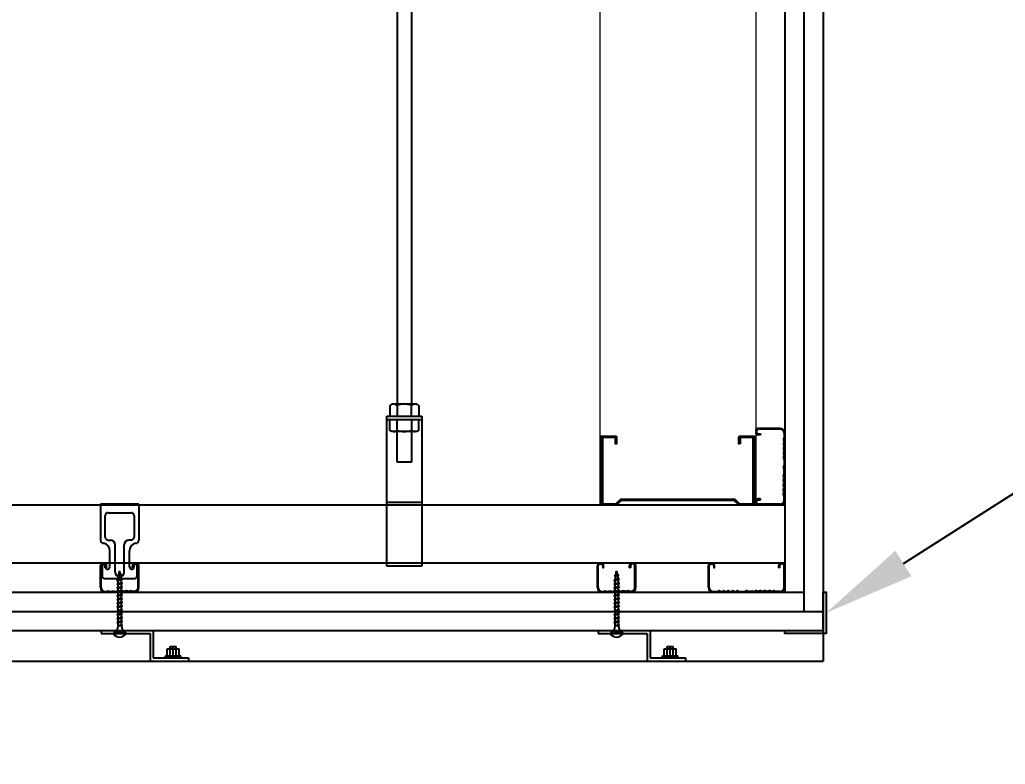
# Model space of a CAD drawing. Header units: millimetres. Extents: x -67913 to 128525, y -54442 to 63422.
# Drawn here: x -38215 to -37571, y -45578 to -45091 of the extents above; entities that cross this region are included whole.
import ezdxf
from ezdxf import colors
from ezdxf.entities.mleader import LeaderData, LeaderLine
from ezdxf.math import Vec2, Vec3

# ---------------------------------------------------------------- set-up
doc = ezdxf.new("R2010")
doc.units = ezdxf.units.MM
doc.header["$LTSCALE"] = 500
for name, color, linetype in [('190Moji5', 8, 'Continuous'), ('220Kabe9', 7, 'Continuous'), ('350Kigu', 4, 'Continuous'), ('寸法', 4, 'Continuous'), ('詳細5', 6, 'Continuous')]:
    doc.layers.add(name, color=color, linetype=linetype)
doc.styles.add('Annotative', font='simplex.shx', dxfattribs={"width": 0.7, "bigfont": 'extfont2.shx'})

msp = doc.modelspace()

# ---------------------------------------------------------------- linework, layer by layer
at = {"layer": '220Kabe9', "color": 6}
for p, q in [((-37714.9714, -43615.1659), (-37714.9714, -45465.1659)), ((-37702.4714, -43615.1659), (-37702.4714, -45477.6659)), ((-40464.9714, -45465.1659), (-37702.4714, -45465.1659)), ((-40464.9714, -45477.6659), (-37689.9714, -45477.6659))]:
    msp.add_line(p, q, dxfattribs=at)
at = {"layer": '220Kabe9'}
for p in [(-37689.9714, -43615.1659), (-40464.9714, -45490.1659)]:
    msp.add_line(p, (-37689.9714, -45490.1659), dxfattribs=at)
at = {"layer": '350Kigu'}
for p in [(-37689.9714, -43625.1659), (-40444.9714, -45510.1659)]:
    msp.add_line(p, (-37689.9714, -45510.1659), dxfattribs=at)
msp.add_lwpolyline([(-37714.9714, -45490.1659), (-37689.9714, -45490.1659), (-37689.9714, -45465.1659), (-37687.9714, -45465.1659), (-37687.9714, -45492.1659), (-37714.9714, -45492.1659)], close=True, dxfattribs=at)
at = {"layer": '寸法'}
for p, q in [((-38161.9608, -45490.1658), (-38127.9608, -45490.1658)), ((-38161.9608, -45490.1658), (-38161.9608, -45492.1658)), ((-38161.9608, -45490.1658), (-38161.9608, -45492.1658)), ((-38127.9608, -45490.1658), (-38127.9608, -45508.1658)), ((-37836.9717, -45490.1659), (-37802.9717, -45490.1659)), ((-37836.9717, -45490.1659), (-37836.9717, -45492.1659)), ((-37836.9717, -45490.1659), (-37836.9717, -45492.1659)), ((-37802.9717, -45490.1659), (-37802.9717, -45508.1659)), ((-38161.9608, -45492.1658), (-38129.9608, -45492.1658)), ((-38129.9608, -45492.1658), (-38129.9608, -45510.1658)), ((-37836.9717, -45492.1659), (-37804.9717, -45492.1659)), ((-37804.9717, -45492.1659), (-37804.9717, -45510.1659)), ((-38118.9608, -45502.1658), (-38110.9608, -45502.1658)), ((-38118.9608, -45506.6658), (-38118.9608, -45502.1658)), ((-38116.9608, -45508.1658), (-38116.9608, -45500.6016)), ((-38116.9608, -45500.6016), (-38112.9608, -45500.6016)), ((-38114.9608, -45508.1658), (-38114.9608, -45500.6016)), ((-38112.9608, -45508.1658), (-38112.9608, -45500.6016)), ((-38110.9608, -45506.6658), (-38110.9608, -45502.1658)), ((-37793.9717, -45502.1659), (-37785.9717, -45502.1659)), ((-37793.9717, -45506.6659), (-37793.9717, -45502.1659)), ((-37791.9717, -45508.1659), (-37791.9717, -45500.6017)), ((-37791.9717, -45500.6017), (-37787.9717, -45500.6017)), ((-37789.9717, -45508.1659), (-37789.9717, -45500.6017)), ((-37787.9717, -45508.1659), (-37787.9717, -45500.6017)), ((-37785.9717, -45506.6659), (-37785.9717, -45502.1659)), ((-38127.9608, -45508.1658), (-38104.9608, -45508.1658)), ((-38119.9608, -45506.6658), (-38109.9608, -45506.6658)), ((-38119.9608, -45508.1658), (-38119.9608, -45506.6658)), ((-38109.9608, -45508.1658), (-38109.9608, -45506.6658)), ((-38104.9608, -45508.1658), (-38104.9608, -45510.1658)), ((-37802.9717, -45508.1659), (-37779.9717, -45508.1659)), ((-37794.9717, -45506.6659), (-37784.9717, -45506.6659)), ((-37794.9717, -45508.1659), (-37794.9717, -45506.6659)), ((-37784.9717, -45508.1659), (-37784.9717, -45506.6659)), ((-37779.9717, -45508.1659), (-37779.9717, -45510.1659)), ((-38129.9608, -45510.1658), (-38104.9608, -45510.1658)), ((-37804.9717, -45510.1659), (-37779.9717, -45510.1659))]:
    msp.add_line(p, q, dxfattribs=at)
at = {"layer": '詳細5', "linetype": 'Continuous'}
for p, q in [((-37968.5696, -44300.1659), (-37968.5696, -45342.1659)), ((-37959.0696, -44300.1659), (-37959.0696, -45342.1659)), ((-37971.8863, -45342.1659), (-37973.2979, -45342.9809)), ((-37973.2979, -45342.9809), (-37973.2979, -45350.1659)), ((-37955.7095, -45342.1659), (-37971.8863, -45342.1659)), ((-37968.5479, -45342.9809), (-37968.5479, -45350.1659)), ((-37959.0479, -45350.1659), (-37959.0479, -45342.9809)), ((-37954.2979, -45342.9809), (-37955.7095, -45342.1659)), ((-37954.2979, -45342.9809), (-37954.2979, -45350.1659)), ((-37975.2979, -45448.1659), (-37975.2979, -45350.1659)), ((-37975.2979, -45350.1659), (-37952.2979, -45350.1659)), ((-37975.2979, -45352.1659), (-37952.2979, -45352.1659)), ((-37973.2979, -45359.3509), (-37973.2979, -45352.1659)), ((-37968.5479, -45359.3509), (-37968.5479, -45352.1659)), ((-37959.0479, -45352.1659), (-37959.0479, -45359.3509)), ((-37954.2979, -45359.3509), (-37954.2979, -45352.1659)), ((-37952.2979, -45350.1659), (-37952.2979, -45448.1659)), ((-37971.8863, -45360.1659), (-37973.2979, -45359.3509)), ((-37955.7095, -45360.1659), (-37971.8863, -45360.1659)), ((-37968.5479, -45380.1659), (-37968.5479, -45360.1659)), ((-37959.0479, -45360.1659), (-37959.0479, -45380.1659)), ((-37954.2979, -45359.3509), (-37955.7095, -45360.1659)), ((-37733.4712, -45359.6659), (-37733.4712, -45360.6659)), ((-37717.9712, -45358.1659), (-37732.4712, -45358.1659)), ((-37717.9712, -45358.6659), (-37732.4712, -45358.6659)), ((-37715.4712, -45361.1659), (-37715.4712, -45364.0419)), ((-37714.9712, -45361.1659), (-37714.9712, -45364.1059)), ((-37732.4712, -45361.6659), (-37730.9712, -45361.6659)), ((-37730.9712, -45362.1659), (-37732.4712, -45362.1659)), ((-37730.9712, -45361.6659), (-37730.9712, -45362.1659)), ((-37715.5342, -45366.8739), (-37715.9082, -45367.9939)), ((-37715.8932, -45365.4199), (-37715.5342, -45366.4939)), ((-37715.5342, -45364.3099), (-37715.8602, -45364.9619)), ((-37715.0342, -45366.8739), (-37715.4082, -45367.9939)), ((-37715.3922, -45365.4199), (-37715.0342, -45366.4949)), ((-37715.0342, -45364.3099), (-37715.3602, -45364.9619)), ((-37715.9082, -45368.3739), (-37715.5342, -45369.4939)), ((-37715.5342, -45369.8739), (-37715.9082, -45370.9939)), ((-37715.9082, -45371.3739), (-37715.5342, -45372.4939)), ((-37715.5342, -45372.8739), (-37715.9082, -45373.9939)), ((-37715.4082, -45368.3739), (-37715.0342, -45369.4939)), ((-37715.0342, -45369.8739), (-37715.4082, -45370.9939)), ((-37715.4082, -45371.3739), (-37715.0342, -45372.4939)), ((-37715.0342, -45372.8739), (-37715.4082, -45373.9939)), ((-37959.0479, -45380.1659), (-37968.5479, -45380.1659)), ((-37715.9082, -45374.3739), (-37715.5342, -45375.4939)), ((-37715.5342, -45375.8739), (-37715.8922, -45376.9479)), ((-37715.8602, -45377.4059), (-37715.5342, -45378.0579)), ((-37715.4712, -45378.3259), (-37715.4712, -45382.0239)), ((-37715.4082, -45374.3739), (-37715.0342, -45375.4939)), ((-37715.0342, -45375.8739), (-37715.3922, -45376.9479)), ((-37715.3602, -45377.4059), (-37715.0342, -45378.0579)), ((-37714.9712, -45378.3259), (-37714.9712, -45382.0239)), ((-37715.5342, -45382.2919), (-37715.8372, -45382.8979)), ((-37715.5342, -45384.0399), (-37715.8372, -45383.4339)), ((-37715.4712, -45388.0059), (-37715.4712, -45384.3079)), ((-37715.0342, -45382.2919), (-37715.3372, -45382.8979)), ((-37715.0342, -45384.0399), (-37715.3372, -45383.4339)), ((-37714.9712, -45388.0059), (-37714.9712, -45384.3079)), ((-37715.9082, -45391.9579), (-37715.5342, -45390.8379)), ((-37715.5342, -45393.4579), (-37715.9082, -45392.3379)), ((-37715.5342, -45390.4579), (-37715.8922, -45389.3839)), ((-37715.8602, -45388.9259), (-37715.5342, -45388.2739)), ((-37715.4082, -45391.9579), (-37715.0342, -45390.8379)), ((-37715.0342, -45393.4579), (-37715.4082, -45392.3379)), ((-37715.0342, -45390.4579), (-37715.3922, -45389.3839)), ((-37715.3602, -45388.9259), (-37715.0342, -45388.2739)), ((-37715.9082, -45394.9579), (-37715.5342, -45393.8379)), ((-37715.5342, -45396.4579), (-37715.9082, -45395.3379)), ((-37715.9082, -45397.9579), (-37715.5342, -45396.8379)), ((-37715.5342, -45399.4579), (-37715.9082, -45398.3379)), ((-37715.8932, -45400.9119), (-37715.5342, -45399.8379)), ((-37715.4082, -45394.9579), (-37715.0342, -45393.8379)), ((-37715.0342, -45396.4579), (-37715.4082, -45395.3379)), ((-37715.4082, -45397.9579), (-37715.0342, -45396.8379)), ((-37715.0342, -45399.4579), (-37715.4082, -45398.3379)), ((-37715.3922, -45400.9119), (-37715.0342, -45399.8369)), ((-37975.2979, -45406.2033), (-37952.2979, -45406.2033)), ((-37733.4712, -45406.6659), (-37733.4712, -45405.6659)), ((-37730.9712, -45404.1659), (-37732.4712, -45404.1659)), ((-37732.4712, -45404.6659), (-37730.9712, -45404.6659)), ((-37730.9712, -45404.6659), (-37730.9712, -45404.1659)), ((-37715.5342, -45402.0219), (-37715.8602, -45401.3699)), ((-37715.4712, -45405.1659), (-37715.4712, -45402.2899)), ((-37715.0342, -45402.0219), (-37715.3602, -45401.3699)), ((-37714.9712, -45405.1659), (-37714.9712, -45402.2259)), ((-37714.9714, -45408.1659), (-40464.9717, -45408.1659)), ((-38137.4608, -45407.5661), (-38162.4608, -45407.5661)), ((-38162.4608, -45407.5661), (-38162.4608, -45431.1661)), ((-38137.4608, -45407.5661), (-38137.4608, -45431.1661)), ((-37717.9712, -45407.6659), (-37732.4712, -45407.6659)), ((-37717.9712, -45408.1659), (-37732.4712, -45408.1659)), ((-38159.4608, -45429.1661), (-38159.4608, -45415.1661)), ((-38157.4608, -45413.1661), (-38142.4608, -45413.1661)), ((-38140.4608, -45415.1661), (-38140.4608, -45429.1661)), ((-38157.4608, -45431.1661), (-38155.6497, -45431.1661)), ((-38142.4608, -45431.1661), (-38143.9608, -45431.1661)), ((-38156.4608, -45448.6811), (-38156.4608, -45438.1661)), ((-38152.9608, -45452.0602), (-38152.9608, -45434.1661)), ((-38146.9608, -45452.0602), (-38146.9608, -45434.1661)), ((-38143.4608, -45448.5441), (-38143.4608, -45438.1661)), ((-37714.953, -45446.1659), (-40464.9717, -45446.1659)), ((-38162.4608, -45462.1661), (-38162.4608, -45447.6661)), ((-38161.9608, -45462.1661), (-38161.9608, -45447.6661)), ((-38161.4608, -45446.8001), (-38161.4608, -45454.2661)), ((-38160.9608, -45446.6661), (-38159.9608, -45446.6661)), ((-38159.3426, -45449.2574), (-38159.7322, -45447.3092)), ((-38158.9608, -45447.6661), (-38158.9608, -45449.1661)), ((-38158.9608, -45449.1661), (-38158.4608, -45449.1661)), ((-38158.4608, -45449.1661), (-38158.4608, -45447.6661)), ((-38141.4608, -45449.1661), (-38141.4608, -45447.6661)), ((-38140.9608, -45449.1661), (-38141.4608, -45449.1661)), ((-38140.9608, -45447.6661), (-38140.9608, -45449.1661)), ((-38140.5791, -45449.2574), (-38140.1895, -45447.3092)), ((-38138.9608, -45446.6661), (-38139.9608, -45446.6661)), ((-38138.4608, -45454.2661), (-38138.4608, -45446.6978)), ((-38137.9608, -45462.1661), (-38137.9608, -45447.6661)), ((-38137.4608, -45462.1661), (-38137.4608, -45447.6661)), ((-37952.2979, -45448.1659), (-37975.2979, -45448.1659)), ((-37837.4717, -45462.1659), (-37837.4717, -45447.6659)), ((-37836.9717, -45462.1659), (-37836.9717, -45447.6659)), ((-37835.9717, -45446.6659), (-37834.9717, -45446.6659)), ((-37833.9717, -45447.6659), (-37833.9717, -45449.1659)), ((-37833.9717, -45449.1659), (-37833.4717, -45449.1659)), ((-37833.4717, -45449.1659), (-37833.4717, -45447.6659)), ((-37816.4717, -45449.1659), (-37816.4717, -45447.6659)), ((-37815.9717, -45449.1659), (-37816.4717, -45449.1659)), ((-37815.9717, -45447.6659), (-37815.9717, -45449.1659)), ((-37813.9717, -45446.6659), (-37814.9717, -45446.6659)), ((-37812.9717, -45462.1659), (-37812.9717, -45447.6659)), ((-37812.4717, -45462.1659), (-37812.4717, -45447.6659)), ((-37764.9712, -45462.1659), (-37764.9712, -45447.6659)), ((-37764.4712, -45462.1659), (-37764.4712, -45447.6659)), ((-37763.4712, -45446.6659), (-37762.4712, -45446.6659)), ((-37761.4712, -45447.6659), (-37761.4712, -45449.1659)), ((-37761.4712, -45449.1659), (-37760.9712, -45449.1659)), ((-37760.9712, -45449.1659), (-37760.9712, -45447.6659)), ((-37718.9712, -45449.1659), (-37718.9712, -45447.6659)), ((-37718.4712, -45449.1659), (-37718.9712, -45449.1659)), ((-37718.4712, -45447.6659), (-37718.4712, -45449.1659)), ((-37716.4712, -45446.6659), (-37717.4712, -45446.6659)), ((-37715.4712, -45462.1659), (-37715.4712, -45447.6659)), ((-37714.9712, -45462.1659), (-37714.9712, -45447.6659)), ((-38159.4608, -45456.2661), (-38140.4608, -45456.2661)), ((-38158.4608, -45464.6661), (-38157.4608, -45464.1661)), ((-38157.4608, -45464.1661), (-38155.9608, -45464.6661)), ((-38155.9608, -45464.6661), (-38154.4608, -45464.1661)), ((-38154.4608, -45464.1661), (-38152.9608, -45464.6661)), ((-38152.9608, -45464.6661), (-38151.4608, -45464.1661)), ((-38151.4608, -45464.1661), (-38149.9608, -45464.6661)), ((-38148.4608, -45464.1661), (-38149.9608, -45464.6661)), ((-38146.9608, -45464.6661), (-38148.4608, -45464.1661)), ((-38145.4608, -45464.1661), (-38146.9608, -45464.6661)), ((-38143.9608, -45464.6661), (-38145.4608, -45464.1661)), ((-38142.4608, -45464.1661), (-38143.9608, -45464.6661)), ((-38141.4608, -45464.6661), (-38142.4608, -45464.1661)), ((-37833.4717, -45464.6659), (-37832.4717, -45464.1659)), ((-37832.4717, -45464.1659), (-37830.9717, -45464.6659)), ((-37830.9717, -45464.6659), (-37829.4717, -45464.1659)), ((-37829.4717, -45464.1659), (-37827.9717, -45464.6659)), ((-37827.9717, -45464.6659), (-37826.4717, -45464.1659)), ((-37826.4717, -45464.1659), (-37824.9717, -45464.6659)), ((-37823.4717, -45464.1659), (-37824.9717, -45464.6659)), ((-37821.9717, -45464.6659), (-37823.4717, -45464.1659)), ((-37820.4717, -45464.1659), (-37821.9717, -45464.6659)), ((-37818.9717, -45464.6659), (-37820.4717, -45464.1659)), ((-37817.4717, -45464.1659), (-37818.9717, -45464.6659)), ((-37816.4717, -45464.6659), (-37817.4717, -45464.1659)), ((-37758.8272, -45464.6029), (-37758.1752, -45464.2769)), ((-37757.7172, -45464.2439), (-37756.6432, -45464.6029)), ((-37756.2632, -45464.6029), (-37755.1432, -45464.2289)), ((-37754.7632, -45464.2289), (-37753.6432, -45464.6029)), ((-37753.2632, -45464.6029), (-37752.1432, -45464.2289)), ((-37751.7632, -45464.2289), (-37750.6432, -45464.6029)), ((-37750.2632, -45464.6029), (-37749.1432, -45464.2289)), ((-37748.7632, -45464.2289), (-37747.6432, -45464.6029)), ((-37747.2632, -45464.6029), (-37746.1892, -45464.2449)), ((-37745.7312, -45464.2769), (-37745.0792, -45464.6029)), ((-37740.8452, -45464.6029), (-37740.2392, -45464.2999)), ((-37739.0972, -45464.6029), (-37739.7032, -45464.2999)), ((-37734.2112, -45464.2769), (-37734.8632, -45464.6029)), ((-37732.6792, -45464.6029), (-37733.7532, -45464.2449)), ((-37731.1792, -45464.2289), (-37732.2992, -45464.6029)), ((-37729.6792, -45464.6029), (-37730.7992, -45464.2289)), ((-37728.1792, -45464.2289), (-37729.2992, -45464.6029)), ((-37726.6792, -45464.6029), (-37727.7992, -45464.2289)), ((-37725.1792, -45464.2289), (-37726.2992, -45464.6029)), ((-37723.6792, -45464.6029), (-37724.7992, -45464.2289)), ((-37722.2252, -45464.2439), (-37723.2992, -45464.6029)), ((-37721.1152, -45464.6029), (-37721.7672, -45464.2769)), ((-38159.4608, -45464.6661), (-38158.4608, -45464.6661)), ((-38159.4608, -45465.1661), (-38158.4608, -45465.1661)), ((-38158.4608, -45465.1661), (-38157.4608, -45464.6661)), ((-38157.4608, -45464.6661), (-38155.9608, -45465.1661)), ((-38155.9608, -45465.1661), (-38154.4608, -45464.6661)), ((-38154.4608, -45464.6661), (-38152.9608, -45465.1661)), ((-38152.9608, -45465.1661), (-38151.4608, -45464.6661)), ((-38151.4608, -45464.6661), (-38149.9608, -45465.1661)), ((-38148.4608, -45464.6661), (-38149.9608, -45465.1661)), ((-38146.9608, -45465.1661), (-38148.4608, -45464.6661)), ((-38145.4608, -45464.6661), (-38146.9608, -45465.1661)), ((-38143.9608, -45465.1661), (-38145.4608, -45464.6661)), ((-38142.4608, -45464.6661), (-38143.9608, -45465.1661)), ((-38141.4608, -45465.1661), (-38142.4608, -45464.6661)), ((-38140.4608, -45464.6661), (-38141.4608, -45464.6661)), ((-38140.4608, -45465.1661), (-38141.4608, -45465.1661)), ((-37834.4717, -45464.6659), (-37833.4717, -45464.6659)), ((-37834.4717, -45465.1659), (-37833.4717, -45465.1659)), ((-37833.4717, -45465.1659), (-37832.4717, -45464.6659)), ((-37832.4717, -45464.6659), (-37830.9717, -45465.1659)), ((-37830.9717, -45465.1659), (-37829.4717, -45464.6659)), ((-37829.4717, -45464.6659), (-37827.9717, -45465.1659)), ((-37827.9717, -45465.1659), (-37826.4717, -45464.6659)), ((-37826.4717, -45464.6659), (-37824.9717, -45465.1659)), ((-37823.4717, -45464.6659), (-37824.9717, -45465.1659)), ((-37821.9717, -45465.1659), (-37823.4717, -45464.6659)), ((-37820.4717, -45464.6659), (-37821.9717, -45465.1659)), ((-37818.9717, -45465.1659), (-37820.4717, -45464.6659)), ((-37817.4717, -45464.6659), (-37818.9717, -45465.1659)), ((-37816.4717, -45465.1659), (-37817.4717, -45464.6659)), ((-37815.4717, -45464.6659), (-37816.4717, -45464.6659)), ((-37815.4717, -45465.1659), (-37816.4717, -45465.1659)), ((-37761.9712, -45464.6659), (-37759.0952, -45464.6659)), ((-37761.9712, -45465.1659), (-37759.0312, -45465.1659)), ((-37758.8272, -45465.1029), (-37758.1752, -45464.7769)), ((-37757.7172, -45464.7449), (-37756.6422, -45465.1029)), ((-37756.2632, -45465.1029), (-37755.1432, -45464.7289)), ((-37754.7632, -45464.7289), (-37753.6432, -45465.1029)), ((-37753.2632, -45465.1029), (-37752.1432, -45464.7289)), ((-37751.7632, -45464.7289), (-37750.6432, -45465.1029)), ((-37750.2632, -45465.1029), (-37749.1432, -45464.7289)), ((-37748.7632, -45464.7289), (-37747.6432, -45465.1029)), ((-37747.2632, -45465.1029), (-37746.1892, -45464.7449)), ((-37745.7312, -45464.7769), (-37745.0792, -45465.1029)), ((-37744.8112, -45464.6659), (-37741.1132, -45464.6659)), ((-37744.8112, -45465.1659), (-37741.1132, -45465.1659)), ((-37740.8452, -45465.1029), (-37740.2392, -45464.7999)), ((-37739.0972, -45465.1029), (-37739.7032, -45464.7999)), ((-37735.1312, -45464.6659), (-37738.8292, -45464.6659)), ((-37735.1312, -45465.1659), (-37738.8292, -45465.1659)), ((-37734.2112, -45464.7769), (-37734.8632, -45465.1029)), ((-37732.6792, -45465.1029), (-37733.7532, -45464.7449)), ((-37731.1792, -45464.7289), (-37732.2992, -45465.1029)), ((-37729.6792, -45465.1029), (-37730.7992, -45464.7289)), ((-37728.1792, -45464.7289), (-37729.2992, -45465.1029)), ((-37726.6792, -45465.1029), (-37727.7992, -45464.7289)), ((-37725.1792, -45464.7289), (-37726.2992, -45465.1029)), ((-37723.6792, -45465.1029), (-37724.7992, -45464.7289)), ((-37722.2252, -45464.7449), (-37723.3002, -45465.1029)), ((-37721.1152, -45465.1029), (-37721.7672, -45464.7769)), ((-37717.9712, -45465.1659), (-37720.9112, -45465.1659)), ((-37717.9712, -45464.6659), (-37720.8472, -45464.6659))]:
    msp.add_line(p, q, dxfattribs=at)
at = {"layer": '詳細5'}
for p, q in [((-38149.9608, -45451.1661), (-38150.9608, -45457.1661)), ((-38150.4387, -45454.0333), (-38149.9608, -45451.1661)), ((-38149.9608, -45451.1661), (-38149.5231, -45453.7924)), ((-37824.9717, -45451.1659), (-37825.9717, -45457.1659)), ((-37825.4496, -45454.0332), (-37824.9717, -45451.1659)), ((-37824.9717, -45451.1659), (-37824.534, -45453.7922)), ((-38148.0608, -45456.6661), (-38151.8608, -45457.6661)), ((-38151.8608, -45457.6661), (-38150.9608, -45457.1661)), ((-38151.8608, -45457.6661), (-38150.9608, -45457.6877)), ((-38148.6078, -45453.81), (-38151.438, -45454.5548)), ((-38151.438, -45454.5548), (-38150.4387, -45454.0333)), ((-38150.5288, -45454.5741), (-38151.438, -45454.5548)), ((-38150.9608, -45457.1661), (-38150.5288, -45454.5741)), ((-38149.0441, -45456.6663), (-38150.9608, -45457.1707)), ((-38148.9785, -45457.1661), (-38150.9608, -45457.6877)), ((-38150.9608, -45459.6707), (-38150.9608, -45457.6877)), ((-38149.4406, -45454.2877), (-38150.5288, -45454.5741)), ((-38149.5231, -45453.7924), (-38150.4387, -45454.0333)), ((-38148.6078, -45453.81), (-38149.5231, -45453.7924)), ((-38149.4406, -45454.2877), (-38148.6078, -45453.81)), ((-38149.4406, -45454.2877), (-38149.0441, -45456.6663)), ((-38148.1288, -45456.684), (-38149.0441, -45456.6663)), ((-38148.1288, -45456.684), (-38148.9785, -45457.1661)), ((-38148.9608, -45457.1661), (-38148.9608, -45459.1444)), ((-37823.0717, -45456.6659), (-37826.8717, -45457.6659)), ((-37826.8717, -45457.6659), (-37825.9717, -45457.1659)), ((-37826.8717, -45457.6659), (-37825.9717, -45457.6876)), ((-37823.6186, -45453.8098), (-37826.4489, -45454.5546)), ((-37826.4489, -45454.5546), (-37825.4496, -45454.0332)), ((-37825.5397, -45454.5739), (-37826.4489, -45454.5546)), ((-37825.9717, -45457.1659), (-37825.5397, -45454.5739)), ((-37824.055, -45456.6662), (-37825.9717, -45457.1706)), ((-37823.9893, -45457.1659), (-37825.9717, -45457.6876)), ((-37825.9717, -45459.6706), (-37825.9717, -45457.6876)), ((-37824.4514, -45454.2875), (-37825.5397, -45454.5739)), ((-37824.534, -45453.7922), (-37825.4496, -45454.0332)), ((-37823.6186, -45453.8098), (-37824.534, -45453.7922)), ((-37824.4514, -45454.2875), (-37823.6186, -45453.8098)), ((-37824.4514, -45454.2875), (-37824.055, -45456.6662)), ((-37823.1396, -45456.6838), (-37824.055, -45456.6662)), ((-37823.1396, -45456.6838), (-37823.9893, -45457.1659)), ((-37823.9717, -45457.1659), (-37823.9717, -45459.1442)), ((-38148.0608, -45459.1661), (-38151.8608, -45460.1661)), ((-38151.8608, -45460.1661), (-38150.9608, -45459.6707)), ((-38150.9608, -45460.1877), (-38151.8608, -45460.1661)), ((-38148.0608, -45461.6661), (-38151.8608, -45462.6661)), ((-38151.8608, -45462.6661), (-38150.9608, -45462.1707)), ((-38150.9608, -45462.6877), (-38151.8608, -45462.6661)), ((-38148.0608, -45464.1661), (-38151.8608, -45465.1661)), ((-38149.4348, -45459.2691), (-38150.9608, -45459.6707)), ((-38148.9608, -45459.6614), (-38150.9608, -45460.1877)), ((-38150.9608, -45462.1707), (-38150.9608, -45460.1877)), ((-38148.9608, -45461.6444), (-38150.9608, -45462.1707)), ((-38148.9608, -45462.1614), (-38150.9608, -45462.6877)), ((-38150.9608, -45464.6707), (-38150.9608, -45462.6877)), ((-38148.9608, -45464.1444), (-38150.9608, -45464.6707)), ((-38148.0608, -45459.1661), (-38148.9608, -45459.1444)), ((-38148.9608, -45459.6614), (-38148.0608, -45459.1661)), ((-38148.9608, -45459.6614), (-38148.9608, -45461.6444)), ((-38148.0608, -45461.6661), (-38148.9608, -45461.6444)), ((-38148.9608, -45462.1614), (-38148.0608, -45461.6661)), ((-38148.9608, -45462.1614), (-38148.9608, -45464.1444)), ((-38148.0608, -45464.1661), (-38148.9608, -45464.1444)), ((-38148.9608, -45464.6614), (-38148.0608, -45464.1661)), ((-37823.0717, -45459.1659), (-37826.8717, -45460.1659)), ((-37826.8717, -45460.1659), (-37825.9717, -45459.6706)), ((-37825.9717, -45460.1876), (-37826.8717, -45460.1659)), ((-37823.0717, -45461.6659), (-37826.8717, -45462.6659)), ((-37826.8717, -45462.6659), (-37825.9717, -45462.1706)), ((-37825.9717, -45462.6876), (-37826.8717, -45462.6659)), ((-37823.0717, -45464.1659), (-37826.8717, -45465.1659)), ((-37824.4456, -45459.269), (-37825.9717, -45459.6706)), ((-37823.9717, -45459.6613), (-37825.9717, -45460.1876)), ((-37825.9717, -45462.1706), (-37825.9717, -45460.1876)), ((-37823.9717, -45461.6442), (-37825.9717, -45462.1706)), ((-37823.9717, -45462.1613), (-37825.9717, -45462.6876)), ((-37825.9717, -45464.6706), (-37825.9717, -45462.6876)), ((-37823.9717, -45464.1442), (-37825.9717, -45464.6706)), ((-37823.0717, -45459.1659), (-37823.9717, -45459.1442)), ((-37823.9717, -45459.6613), (-37823.0717, -45459.1659)), ((-37823.9717, -45459.6613), (-37823.9717, -45461.6442)), ((-37823.0717, -45461.6659), (-37823.9717, -45461.6442)), ((-37823.9717, -45462.1613), (-37823.0717, -45461.6659)), ((-37823.9717, -45462.1613), (-37823.9717, -45464.1442)), ((-37823.0717, -45464.1659), (-37823.9717, -45464.1442)), ((-37823.9717, -45464.6613), (-37823.0717, -45464.1659)), ((-38151.8608, -45465.1661), (-38150.9608, -45464.6707)), ((-38150.9608, -45465.1877), (-38151.8608, -45465.1661)), ((-38148.0608, -45466.6661), (-38151.8608, -45467.6661)), ((-38151.8608, -45467.6661), (-38150.9608, -45467.1707)), ((-38150.9608, -45467.6877), (-38151.8608, -45467.6661)), ((-38148.0608, -45469.1661), (-38151.8608, -45470.1661)), ((-38151.8608, -45470.1661), (-38150.9608, -45469.6707)), ((-38150.9608, -45470.1877), (-38151.8608, -45470.1661)), ((-38148.9608, -45464.6614), (-38150.9608, -45465.1877)), ((-38150.9608, -45467.1707), (-38150.9608, -45465.1877)), ((-38148.9608, -45466.6444), (-38150.9608, -45467.1707)), ((-38148.9608, -45467.1614), (-38150.9608, -45467.6877)), ((-38150.9608, -45469.6707), (-38150.9608, -45467.6877)), ((-38148.9608, -45469.1444), (-38150.9608, -45469.6707)), ((-38148.9608, -45469.6614), (-38150.9608, -45470.1877)), ((-38150.9608, -45472.1707), (-38150.9608, -45470.1877)), ((-38148.9608, -45464.6614), (-38148.9608, -45466.6444)), ((-38148.9608, -45464.6614), (-38148.9608, -45466.6444)), ((-38148.0608, -45466.6661), (-38148.9608, -45466.6444)), ((-38148.9608, -45467.1614), (-38148.0608, -45466.6661)), ((-38148.9608, -45467.1614), (-38148.9608, -45469.1444)), ((-38148.0608, -45469.1661), (-38148.9608, -45469.1444)), ((-38148.9608, -45469.6614), (-38148.0608, -45469.1661)), ((-38148.9608, -45469.6614), (-38148.9608, -45471.6444)), ((-37826.8717, -45465.1659), (-37825.9717, -45464.6706)), ((-37825.9717, -45465.1876), (-37826.8717, -45465.1659)), ((-37823.0717, -45466.6659), (-37826.8717, -45467.6659)), ((-37826.8717, -45467.6659), (-37825.9717, -45467.1706)), ((-37825.9717, -45467.6876), (-37826.8717, -45467.6659)), ((-37823.0717, -45469.1659), (-37826.8717, -45470.1659)), ((-37826.8717, -45470.1659), (-37825.9717, -45469.6706)), ((-37825.9717, -45470.1876), (-37826.8717, -45470.1659)), ((-37823.9717, -45464.6613), (-37825.9717, -45465.1876)), ((-37825.9717, -45467.1706), (-37825.9717, -45465.1876)), ((-37823.9717, -45466.6442), (-37825.9717, -45467.1706)), ((-37823.9717, -45467.1613), (-37825.9717, -45467.6876)), ((-37825.9717, -45469.6706), (-37825.9717, -45467.6876)), ((-37823.9717, -45469.1442), (-37825.9717, -45469.6706)), ((-37823.9717, -45469.6613), (-37825.9717, -45470.1876)), ((-37825.9717, -45472.1706), (-37825.9717, -45470.1876)), ((-37823.9717, -45464.6613), (-37823.9717, -45466.6442)), ((-37823.9717, -45464.6613), (-37823.9717, -45466.6442)), ((-37823.0717, -45466.6659), (-37823.9717, -45466.6442)), ((-37823.9717, -45467.1613), (-37823.0717, -45466.6659)), ((-37823.9717, -45467.1613), (-37823.9717, -45469.1442)), ((-37823.0717, -45469.1659), (-37823.9717, -45469.1442)), ((-37823.9717, -45469.6613), (-37823.0717, -45469.1659)), ((-37823.9717, -45469.6613), (-37823.9717, -45471.6442)), ((-38148.0608, -45471.6661), (-38151.8608, -45472.6661)), ((-38151.8608, -45472.6661), (-38150.9608, -45472.1707)), ((-38150.9608, -45472.6877), (-38151.8608, -45472.6661)), ((-38148.0608, -45474.1661), (-38151.8608, -45475.1661)), ((-38151.8608, -45475.1661), (-38150.9608, -45474.6707)), ((-38150.9608, -45475.1877), (-38151.8608, -45475.1661)), ((-38148.0608, -45476.6661), (-38151.8608, -45477.6661)), ((-38150.9608, -45477.1707), (-38151.8608, -45477.6661)), ((-38148.9608, -45471.6444), (-38150.9608, -45472.1707)), ((-38148.9608, -45472.1614), (-38150.9608, -45472.6877)), ((-38150.9608, -45474.6707), (-38150.9608, -45472.6877)), ((-38148.9608, -45474.1444), (-38150.9608, -45474.6707)), ((-38148.9608, -45474.6614), (-38150.9608, -45475.1877)), ((-38150.9608, -45477.1707), (-38150.9608, -45475.1877)), ((-38148.9608, -45476.6444), (-38150.9608, -45477.1707)), ((-38148.9608, -45477.1614), (-38150.9608, -45477.6877)), ((-38148.0608, -45471.6661), (-38148.9608, -45471.6444)), ((-38148.9608, -45472.1614), (-38148.0608, -45471.6661)), ((-38148.9608, -45472.1614), (-38148.9608, -45474.1444)), ((-38148.0608, -45474.1661), (-38148.9608, -45474.1444)), ((-38148.0608, -45474.1661), (-38148.9608, -45474.6614)), ((-38148.9608, -45474.6614), (-38148.9608, -45476.6444)), ((-38148.0608, -45476.6661), (-38148.9608, -45476.6444)), ((-38148.9608, -45477.1614), (-38148.0608, -45476.6661)), ((-38148.9608, -45477.1614), (-38148.9608, -45479.1444)), ((-37823.0717, -45471.6659), (-37826.8717, -45472.6659)), ((-37826.8717, -45472.6659), (-37825.9717, -45472.1706)), ((-37825.9717, -45472.6876), (-37826.8717, -45472.6659)), ((-37823.0717, -45474.1659), (-37826.8717, -45475.1659)), ((-37826.8717, -45475.1659), (-37825.9717, -45474.6706)), ((-37825.9717, -45475.1876), (-37826.8717, -45475.1659)), ((-37823.0717, -45476.6659), (-37826.8717, -45477.6659)), ((-37825.9717, -45477.1706), (-37826.8717, -45477.6659)), ((-37823.9717, -45471.6442), (-37825.9717, -45472.1706)), ((-37823.9717, -45472.1613), (-37825.9717, -45472.6876)), ((-37825.9717, -45474.6706), (-37825.9717, -45472.6876)), ((-37823.9717, -45474.1442), (-37825.9717, -45474.6706)), ((-37823.9717, -45474.6613), (-37825.9717, -45475.1876)), ((-37825.9717, -45477.1706), (-37825.9717, -45475.1876)), ((-37823.9717, -45476.6442), (-37825.9717, -45477.1706)), ((-37823.9717, -45477.1613), (-37825.9717, -45477.6876)), ((-37823.0717, -45471.6659), (-37823.9717, -45471.6442)), ((-37823.9717, -45472.1613), (-37823.0717, -45471.6659)), ((-37823.9717, -45472.1613), (-37823.9717, -45474.1442)), ((-37823.0717, -45474.1659), (-37823.9717, -45474.1442)), ((-37823.0717, -45474.1659), (-37823.9717, -45474.6613)), ((-37823.9717, -45474.6613), (-37823.9717, -45476.6442)), ((-37823.0717, -45476.6659), (-37823.9717, -45476.6442)), ((-37823.9717, -45477.1613), (-37823.0717, -45476.6659)), ((-37823.9717, -45477.1613), (-37823.9717, -45479.1442)), ((-38151.8608, -45477.6661), (-38150.9608, -45477.6877)), ((-38148.0608, -45479.1661), (-38151.8608, -45480.1661)), ((-38151.8608, -45480.1661), (-38150.9608, -45479.6707)), ((-38150.9608, -45480.1877), (-38151.8608, -45480.1661)), ((-38148.0608, -45481.6661), (-38151.8608, -45482.6661)), ((-38150.9608, -45482.1707), (-38151.8608, -45482.6661)), ((-38151.8608, -45482.6661), (-38150.9608, -45482.6877)), ((-38150.9608, -45479.6707), (-38150.9608, -45477.6877)), ((-38148.9608, -45479.1444), (-38150.9608, -45479.6707)), ((-38148.9608, -45479.6614), (-38150.9608, -45480.1877)), ((-38150.9608, -45482.1707), (-38150.9608, -45480.1877)), ((-38148.9608, -45481.6444), (-38150.9608, -45482.1707)), ((-38148.9608, -45482.1614), (-38150.9608, -45482.6877)), ((-38150.9608, -45484.6707), (-38150.9608, -45482.6877)), ((-38148.0608, -45479.1661), (-38148.9608, -45479.1444)), ((-38148.9608, -45479.6614), (-38148.0608, -45479.1661)), ((-38148.9608, -45479.6614), (-38148.9608, -45481.6444)), ((-38148.0608, -45481.6661), (-38148.9608, -45481.6444)), ((-38148.9608, -45482.1614), (-38148.0608, -45481.6661)), ((-38148.9608, -45482.1614), (-38148.9608, -45484.1444)), ((-37826.8717, -45477.6659), (-37825.9717, -45477.6876)), ((-37823.0717, -45479.1659), (-37826.8717, -45480.1659)), ((-37826.8717, -45480.1659), (-37825.9717, -45479.6706)), ((-37825.9717, -45480.1876), (-37826.8717, -45480.1659)), ((-37823.0717, -45481.6659), (-37826.8717, -45482.6659)), ((-37825.9717, -45482.1706), (-37826.8717, -45482.6659)), ((-37826.8717, -45482.6659), (-37825.9717, -45482.6876)), ((-37825.9717, -45479.6706), (-37825.9717, -45477.6876)), ((-37823.9717, -45479.1442), (-37825.9717, -45479.6706)), ((-37823.9717, -45479.6613), (-37825.9717, -45480.1876)), ((-37825.9717, -45482.1706), (-37825.9717, -45480.1876)), ((-37823.9717, -45481.6442), (-37825.9717, -45482.1706)), ((-37823.9717, -45482.1613), (-37825.9717, -45482.6876)), ((-37825.9717, -45484.6706), (-37825.9717, -45482.6876)), ((-37823.0717, -45479.1659), (-37823.9717, -45479.1442)), ((-37823.9717, -45479.6613), (-37823.0717, -45479.1659)), ((-37823.9717, -45479.6613), (-37823.9717, -45481.6442)), ((-37823.0717, -45481.6659), (-37823.9717, -45481.6442)), ((-37823.9717, -45482.1613), (-37823.0717, -45481.6659)), ((-37823.9717, -45482.1613), (-37823.9717, -45484.1442)), ((-38152.0067, -45489.8869), (-38152.2933, -45490.2456)), ((-38151.8608, -45489.6661), (-38152.0067, -45489.8869)), ((-38148.0608, -45484.1661), (-38151.8608, -45485.1661)), ((-38151.8608, -45485.1661), (-38150.9608, -45484.6707)), ((-38150.9608, -45485.1877), (-38151.8608, -45485.1661)), ((-38151.743, -45489.4573), (-38151.8608, -45489.6661)), ((-38151.5687, -45489.0793), (-38151.743, -45489.4573)), ((-38151.4251, -45488.6821), (-38151.5687, -45489.0793)), ((-38151.3056, -45488.2697), (-38151.4251, -45488.6821)), ((-38151.2034, -45487.8466), (-38151.3056, -45488.2697)), ((-38151.1118, -45487.4168), (-38151.2034, -45487.8466)), ((-38151.0608, -45487.1661), (-38151.1118, -45487.4168)), ((-38148.8608, -45487.1661), (-38151.0608, -45487.1661)), ((-38148.9608, -45484.1444), (-38150.9608, -45484.6707)), ((-38148.9608, -45484.6614), (-38150.9608, -45485.1877)), ((-38150.9608, -45487.1661), (-38150.9608, -45485.1877)), ((-38148.9608, -45486.6444), (-38150.9597, -45487.1704)), ((-38148.9608, -45486.6444), (-38150.0245, -45486.9243)), ((-38148.0608, -45486.6661), (-38149.9608, -45487.1661)), ((-38148.0608, -45486.6661), (-38149.9608, -45487.1661)), ((-38148.0608, -45484.1661), (-38148.9608, -45484.1444)), ((-38148.0608, -45484.1661), (-38148.9608, -45484.6614)), ((-38148.9608, -45484.6614), (-38148.9608, -45486.6444)), ((-38148.0608, -45486.6661), (-38148.9608, -45486.6444)), ((-38148.0608, -45486.6661), (-38148.9608, -45486.6444)), ((-38148.0608, -45486.6661), (-38148.9608, -45487.1614)), ((-38148.0608, -45486.6661), (-38148.9608, -45487.1614)), ((-38148.8608, -45487.1661), (-38148.8099, -45487.4168)), ((-38148.8099, -45487.4168), (-38148.7183, -45487.8466)), ((-38148.7183, -45487.8466), (-38148.6161, -45488.2697)), ((-38148.6161, -45488.2697), (-38148.4965, -45488.6821)), ((-38148.4965, -45488.6821), (-38148.353, -45489.0793)), ((-38148.353, -45489.0793), (-38148.1787, -45489.4573)), ((-38148.1787, -45489.4573), (-38148.0608, -45489.6661)), ((-38148.0608, -45489.6661), (-38147.915, -45489.8869)), ((-38147.915, -45489.8869), (-38147.6283, -45490.2456)), ((-37827.0175, -45489.8867), (-37827.3042, -45490.2454)), ((-37826.8717, -45489.6659), (-37827.0175, -45489.8867)), ((-37823.0717, -45484.1659), (-37826.8717, -45485.1659)), ((-37826.8717, -45485.1659), (-37825.9717, -45484.6706)), ((-37825.9717, -45485.1876), (-37826.8717, -45485.1659)), ((-37826.7538, -45489.4572), (-37826.8717, -45489.6659)), ((-37826.5795, -45489.0792), (-37826.7538, -45489.4572)), ((-37826.436, -45488.6819), (-37826.5795, -45489.0792)), ((-37826.3164, -45488.2696), (-37826.436, -45488.6819)), ((-37826.2142, -45487.8464), (-37826.3164, -45488.2696)), ((-37826.1226, -45487.4166), (-37826.2142, -45487.8464)), ((-37826.0717, -45487.1659), (-37826.1226, -45487.4166)), ((-37823.8717, -45487.1659), (-37826.0717, -45487.1659)), ((-37823.9717, -45484.1442), (-37825.9717, -45484.6706)), ((-37823.9717, -45484.6613), (-37825.9717, -45485.1876)), ((-37825.9717, -45487.1659), (-37825.9717, -45485.1876)), ((-37823.9717, -45486.6442), (-37825.9705, -45487.1703)), ((-37823.9717, -45486.6442), (-37825.0353, -45486.9241)), ((-37823.0717, -45486.6659), (-37824.9717, -45487.1659)), ((-37823.0717, -45486.6659), (-37824.9717, -45487.1659)), ((-37823.0717, -45484.1659), (-37823.9717, -45484.1442)), ((-37823.0717, -45484.1659), (-37823.9717, -45484.6613)), ((-37823.9717, -45484.6613), (-37823.9717, -45486.6442)), ((-37823.0717, -45486.6659), (-37823.9717, -45486.6442)), ((-37823.0717, -45486.6659), (-37823.9717, -45486.6442)), ((-37823.0717, -45486.6659), (-37823.9717, -45487.1613)), ((-37823.0717, -45486.6659), (-37823.9717, -45487.1613)), ((-37823.8717, -45487.1659), (-37823.8208, -45487.4166)), ((-37823.8208, -45487.4166), (-37823.7291, -45487.8464)), ((-37823.7291, -45487.8464), (-37823.6269, -45488.2696)), ((-37823.6269, -45488.2696), (-37823.5074, -45488.6819)), ((-37823.5074, -45488.6819), (-37823.3638, -45489.0792)), ((-37823.3638, -45489.0792), (-37823.1895, -45489.4572)), ((-37823.1895, -45489.4572), (-37823.0717, -45489.6659)), ((-37823.0717, -45489.6659), (-37822.9258, -45489.8867)), ((-37822.9258, -45489.8867), (-37822.6392, -45490.2454)), ((-38153.7333, -45491.4964), (-38153.9608, -45491.6661)), ((-38145.9608, -45491.6661), (-38153.9608, -45491.6661)), ((-38145.9608, -45491.6661), (-38153.9608, -45491.6661)), ((-38145.9608, -45491.6661), (-38153.9608, -45491.6661)), ((-38145.9608, -45491.6661), (-38153.9608, -45491.6661)), ((-38153.9608, -45492.1661), (-38153.9608, -45491.6661)), ((-38153.9608, -45492.1661), (-38153.9608, -45491.6661)), ((-38153.9608, -45492.1661), (-38153.9608, -45491.6661)), ((-38153.9608, -45492.1661), (-38153.9608, -45491.6661)), ((-38145.9608, -45492.1661), (-38153.9608, -45492.1661)), ((-38145.9608, -45492.1661), (-38153.9608, -45492.1661)), ((-38145.9608, -45492.1661), (-38153.9608, -45492.1661)), ((-38145.9608, -45492.1661), (-38153.9608, -45492.1661)), ((-38153.3457, -45491.201), (-38153.7333, -45491.4964)), ((-38152.9711, -45490.8975), (-38153.3457, -45491.201)), ((-38152.6175, -45490.5807), (-38152.9711, -45490.8975)), ((-38152.2933, -45490.2456), (-38152.6175, -45490.5807)), ((-38147.6283, -45490.2456), (-38147.3041, -45490.5807)), ((-38147.3041, -45490.5807), (-38146.9506, -45490.8975)), ((-38146.9506, -45490.8975), (-38146.576, -45491.201)), ((-38146.576, -45491.201), (-38146.1884, -45491.4964)), ((-38146.1884, -45491.4964), (-38145.9608, -45491.6661)), ((-38145.9608, -45492.1661), (-38145.9608, -45491.6661)), ((-38145.9608, -45492.1661), (-38145.9608, -45491.6661)), ((-38145.9608, -45492.1661), (-38145.9608, -45491.6661)), ((-38145.9608, -45492.1661), (-38145.9608, -45491.6661)), ((-37828.7442, -45491.4963), (-37828.9717, -45491.6659)), ((-37820.9717, -45491.6659), (-37828.9717, -45491.6659)), ((-37820.9717, -45491.6659), (-37828.9717, -45491.6659)), ((-37820.9717, -45491.6659), (-37828.9717, -45491.6659)), ((-37820.9717, -45491.6659), (-37828.9717, -45491.6659)), ((-37828.9717, -45492.1659), (-37828.9717, -45491.6659)), ((-37828.9717, -45492.1659), (-37828.9717, -45491.6659)), ((-37828.9717, -45492.1659), (-37828.9717, -45491.6659)), ((-37828.9717, -45492.1659), (-37828.9717, -45491.6659)), ((-37820.9717, -45492.1659), (-37828.9717, -45492.1659)), ((-37820.9717, -45492.1659), (-37828.9717, -45492.1659)), ((-37820.9717, -45492.1659), (-37828.9717, -45492.1659)), ((-37820.9717, -45492.1659), (-37828.9717, -45492.1659)), ((-37828.3566, -45491.2008), (-37828.7442, -45491.4963)), ((-37827.9819, -45490.8973), (-37828.3566, -45491.2008)), ((-37827.6284, -45490.5805), (-37827.9819, -45490.8973)), ((-37827.3042, -45490.2454), (-37827.6284, -45490.5805)), ((-37822.6392, -45490.2454), (-37822.315, -45490.5805)), ((-37822.315, -45490.5805), (-37821.9615, -45490.8973)), ((-37821.9615, -45490.8973), (-37821.5868, -45491.2008)), ((-37821.5868, -45491.2008), (-37821.1992, -45491.4963)), ((-37821.1992, -45491.4963), (-37820.9717, -45491.6659)), ((-37820.9717, -45492.1659), (-37820.9717, -45491.6659)), ((-37820.9717, -45492.1659), (-37820.9717, -45491.6659)), ((-37820.9717, -45492.1659), (-37820.9717, -45491.6659)), ((-37820.9717, -45492.1659), (-37820.9717, -45491.6659))]:
    msp.add_line(p, q, dxfattribs=at)
at = {"layer": '詳細5', "lineweight": 13}
for points in [[(-37835.9713, -43627.6659), (-37835.9712, -45408.1659)], [(-37733.9713, -43627.6666), (-37733.9712, -45408.1659)]]:
    msp.add_lwpolyline(points, dxfattribs=at)
at = {"layer": '詳細5'}
msp.add_lwpolyline([(-37744.1712, -45368.1659), (-37744.9712, -45368.1659), (-37744.9712, -45363.6659, -0.41421356), (-37744.4712, -45363.1659), (-37734.9712, -45363.1659), (-37734.9712, -45408.1659), (-37744.7641, -45408.1659, -0.19891237), (-37745.1177, -45408.0195), (-37747.8248, -45405.3124, 0.19891237), (-37748.1784, -45405.1659), (-37821.7641, -45405.1659, 0.19891237), (-37822.1177, -45405.3124), (-37824.8248, -45408.0195, -0.19891237), (-37825.1784, -45408.1659), (-37834.9712, -45408.1659), (-37834.9712, -45363.1659), (-37825.4712, -45363.1659, -0.41421356), (-37824.9712, -45363.6659), (-37824.9712, -45368.1659), (-37825.7712, -45368.1659), (-37825.7712, -45364.4659, 0.41421356), (-37826.2712, -45363.9659), (-37833.6712, -45363.9659, 0.41421356), (-37834.1712, -45364.4659), (-37834.1712, -45406.8659, 0.41421356), (-37833.6712, -45407.3659), (-37825.5097, -45407.3659, 0.19891237), (-37825.1562, -45407.2195), (-37822.4491, -45404.5124, -0.19891237), (-37822.0955, -45404.3659), (-37747.847, -45404.3659, -0.19891237), (-37747.4934, -45404.5124), (-37744.7863, -45407.2195, 0.19891237), (-37744.4328, -45407.3659), (-37736.2712, -45407.3659, 0.41421356), (-37735.7712, -45406.8659), (-37735.7712, -45364.4659, 0.41421356), (-37736.2712, -45363.9659), (-37743.6712, -45363.9659, 0.41421356), (-37744.1712, -45364.4659), (-37744.1712, -45368.1659)], format="xyb", dxfattribs=at)
at = {"layer": '詳細5', "linetype": 'Continuous'}
for centre, radius, start, end in [((-37970.8393, -45345.7946), 3.6287, 50.842055, 90), ((-37963.7979, -45356.4159), 14.25, 70.528779, 109.471221), ((-37956.7565, -45345.7946), 3.6287, 90, 129.157945), ((-37970.8393, -45356.5372), 3.6287, 270, 309.157945), ((-37963.7979, -45345.9159), 14.25, 250.528779, 289.471221), ((-37956.7565, -45356.5372), 3.6287, 230.842055, 270), ((-37732.4712, -45359.6659), 1.5, 90, 180), ((-37732.4712, -45360.6659), 1.5, 180, 270), ((-37732.4712, -45359.6659), 1, 90, 180), ((-37732.4712, -45360.6659), 1, 180, 270), ((-37717.9712, -45361.1659), 3, 0, 90), ((-37717.9712, -45361.1659), 2.5, 0, 90), ((-37715.3232, -45365.2299), 0.6, 153.477642, 198.434952), ((-37716.1042, -45366.6839), 0.6, 341.565048, 18.434937), ((-37716.0712, -45364.0419), 0.6, 333.477646, 0), ((-37714.8232, -45365.2299), 0.6, 153.477642, 198.465149), ((-37715.5712, -45364.0419), 0.6, 333.477646, 0), ((-37715.6032, -45366.6839), 0.6, 341.534851, 18.374512), ((-37715.3392, -45368.1839), 0.6, 161.534851, 198.465149), ((-37715.3392, -45371.1839), 0.6, 161.534851, 198.465149), ((-37715.3392, -45374.1839), 0.6, 161.534851, 198.465149), ((-37716.1032, -45369.6839), 0.6, 341.534851, 18.465149), ((-37716.1032, -45372.6839), 0.6, 341.534851, 18.465149), ((-37714.8392, -45368.1839), 0.6, 161.534851, 198.465149), ((-37714.8392, -45371.1839), 0.6, 161.534851, 198.465149), ((-37714.8392, -45374.1839), 0.6, 161.534851, 198.465149), ((-37715.6032, -45369.6839), 0.6, 341.534851, 18.465149), ((-37715.6032, -45372.6839), 0.6, 341.534851, 18.465149), ((-37715.3232, -45377.1379), 0.6, 161.534851, 206.522354), ((-37716.0712, -45378.3259), 0.6, 0, 26.522369), ((-37716.1032, -45375.6839), 0.6, 341.534851, 18.465149), ((-37714.8232, -45377.1379), 0.6, 161.534851, 206.522354), ((-37715.5712, -45378.3259), 0.6, 0, 26.522369), ((-37715.6032, -45375.6839), 0.6, 341.534851, 18.465149), ((-37715.3002, -45383.1659), 0.6, 153.477642, 206.522354), ((-37716.0712, -45382.0239), 0.6, 333.477646, 0), ((-37716.0712, -45384.3079), 0.6, 0, 26.522369), ((-37714.8002, -45383.1659), 0.6, 153.477642, 206.522354), ((-37715.5712, -45382.0239), 0.6, 333.477646, 0), ((-37715.5712, -45384.3079), 0.6, 0, 26.522369), ((-37715.3392, -45392.1479), 0.6, 161.534851, 198.465149), ((-37715.3232, -45389.1939), 0.6, 153.477642, 198.465149), ((-37716.0712, -45388.0059), 0.6, 333.477646, 0), ((-37716.1032, -45390.6479), 0.6, 341.534851, 18.465149), ((-37716.1032, -45393.6479), 0.6, 341.534851, 18.465149), ((-37714.8392, -45392.1479), 0.6, 161.534851, 198.465149), ((-37714.8232, -45389.1939), 0.6, 153.477642, 198.465149), ((-37715.5712, -45388.0059), 0.6, 333.477646, 0), ((-37715.6032, -45390.6479), 0.6, 341.534851, 18.465149), ((-37715.6032, -45393.6479), 0.6, 341.534851, 18.465149), ((-37715.3392, -45395.1479), 0.6, 161.534851, 198.465149), ((-37715.3392, -45398.1479), 0.6, 161.534851, 198.465149), ((-37716.1042, -45399.6479), 0.6, 341.565048, 18.434937), ((-37716.1032, -45396.6479), 0.6, 341.534851, 18.465149), ((-37714.8392, -45395.1479), 0.6, 161.534851, 198.465149), ((-37714.8392, -45398.1479), 0.6, 161.534851, 198.465149), ((-37715.6032, -45396.6479), 0.6, 341.534851, 18.465149), ((-37715.6032, -45399.6479), 0.6, 341.625488, 18.465149), ((-37732.4712, -45405.6659), 1.5, 90, 180), ((-37732.4712, -45405.6659), 1, 90, 180), ((-37717.9712, -45405.1659), 3, 270, 0), ((-37717.9712, -45405.1659), 2.5, 270, 0), ((-37715.3232, -45401.1019), 0.6, 161.565048, 206.522354), ((-37716.0712, -45402.2899), 0.6, 0, 26.522369), ((-37714.8232, -45401.1019), 0.6, 161.534851, 206.522354), ((-37715.5712, -45402.2899), 0.6, 0, 26.522369), ((-37732.4712, -45406.6659), 1.5, 180, 270), ((-37732.4712, -45406.6659), 1, 180, 270), ((-38157.4608, -45415.1661), 2, 90, 180), ((-38142.4608, -45415.1661), 2, 0, 90), ((-38160.4608, -45431.1661), 2, 180, 270), ((-38157.4608, -45429.1661), 2, 180, 270), ((-38155.9608, -45434.1661), 3, 0, 90), ((-38143.9608, -45434.1661), 3, 90, 180), ((-38142.4608, -45429.1661), 2, 270, 0), ((-38139.4608, -45431.1661), 2, 270, 0), ((-38161.0453, -45437.7336), 4.6048, 354.610939, 82.708678), ((-38138.8764, -45437.7336), 4.6048, 97.291322, 185.389061), ((-38160.9608, -45447.6661), 1.5, 90, 180), ((-38160.9608, -45447.6661), 1, 90, 180), ((-38160.5167, -45447.4661), 0.8, 11.309932, 90), ((-38159.9608, -45447.6661), 1.5, 0, 90), ((-38159.9608, -45447.6661), 1, 0, 90), ((-38157.9608, -45448.6736), 1.5, 202.796073, 0.286477), ((-38141.9608, -45448.6736), 1.5, 179.713523, 337.203927), ((-38139.9608, -45447.6661), 1.5, 90, 180), ((-38139.9608, -45447.6661), 1, 90, 180), ((-38139.405, -45447.4661), 0.8, 90, 168.690068), ((-38138.9608, -45447.6661), 1.5, 0, 90), ((-38138.9608, -45447.6661), 1, 0, 90), ((-37835.9717, -45447.6659), 1.5, 90, 180), ((-37835.9717, -45447.6659), 1, 90, 180), ((-37834.9717, -45447.6659), 1.5, 0, 90), ((-37834.9717, -45447.6659), 1, 0, 90), ((-37814.9717, -45447.6659), 1.5, 90, 180), ((-37814.9717, -45447.6659), 1, 90, 180), ((-37813.9717, -45447.6659), 1.5, 0, 90), ((-37813.9717, -45447.6659), 1, 0, 90), ((-37763.4712, -45447.6659), 1.5, 90, 180), ((-37763.4712, -45447.6659), 1, 90, 180), ((-37762.4712, -45447.6659), 1.5, 0, 90), ((-37762.4712, -45447.6659), 1, 0, 90), ((-37717.4712, -45447.6659), 1.5, 90, 180), ((-37717.4712, -45447.6659), 1, 90, 180), ((-37716.4712, -45447.6659), 1.5, 0, 90), ((-37716.4712, -45447.6659), 1, 0, 90), ((-38159.4608, -45454.2661), 2, 180, 270), ((-38149.9608, -45452.0602), 3, 180, 0), ((-38140.4608, -45454.2661), 2, 270, 0), ((-38159.4608, -45462.1661), 3, 180, 270), ((-38159.4608, -45462.1661), 2.5, 180, 270), ((-38140.4608, -45462.1661), 2.5, 270, 0), ((-38140.4608, -45462.1661), 3, 270, 0), ((-37834.4717, -45462.1659), 3, 180, 270), ((-37834.4717, -45462.1659), 2.5, 180, 270), ((-37815.4717, -45462.1659), 2.5, 270, 0), ((-37815.4717, -45462.1659), 3, 270, 0), ((-37761.9712, -45462.1659), 3, 180, 270), ((-37761.9712, -45462.1659), 2.5, 180, 270), ((-37757.9072, -45464.8139), 0.6, 71.565048, 116.522354), ((-37754.9532, -45464.7979), 0.6, 71.534851, 108.465149), ((-37751.9532, -45464.7979), 0.6, 71.534851, 108.465149), ((-37748.9532, -45464.7979), 0.6, 71.534851, 108.465149), ((-37745.9992, -45464.8139), 0.6, 63.477642, 108.465149), ((-37739.9712, -45464.8369), 0.6, 63.477642, 116.522354), ((-37733.9432, -45464.8139), 0.6, 71.534851, 116.522354), ((-37730.9892, -45464.7979), 0.6, 71.534851, 108.465149), ((-37727.9892, -45464.7979), 0.6, 71.534851, 108.465149), ((-37724.9892, -45464.7979), 0.6, 71.534851, 108.465149), ((-37722.0352, -45464.8139), 0.6, 63.477642, 108.434952), ((-37717.9712, -45462.1659), 3, 270, 0), ((-37717.9712, -45462.1659), 2.5, 270, 0), ((-37759.0952, -45464.0659), 0.6, 270, 296.522369), ((-37759.0952, -45464.5659), 0.6, 270, 296.522369), ((-37757.9072, -45465.3139), 0.6, 71.534851, 116.522354), ((-37756.4532, -45464.0329), 0.6, 251.565048, 288.434937), ((-37756.4532, -45464.5339), 0.6, 251.625488, 288.465149), ((-37754.9532, -45465.2979), 0.6, 71.534851, 108.465149), ((-37753.4532, -45464.0339), 0.6, 251.534851, 288.465149), ((-37753.4532, -45464.5339), 0.6, 251.534851, 288.465149), ((-37751.9532, -45465.2979), 0.6, 71.534851, 108.465149), ((-37750.4532, -45464.0339), 0.6, 251.534851, 288.465149), ((-37750.4532, -45464.5339), 0.6, 251.534851, 288.465149), ((-37748.9532, -45465.2979), 0.6, 71.534851, 108.465149), ((-37747.4532, -45464.0339), 0.6, 251.534851, 288.465149), ((-37747.4532, -45464.5339), 0.6, 251.534851, 288.465149), ((-37745.9992, -45465.3139), 0.6, 63.477642, 108.465149), ((-37744.8112, -45464.0659), 0.6, 243.477646, 270), ((-37744.8112, -45464.5659), 0.6, 243.477646, 270), ((-37741.1132, -45464.0659), 0.6, 270, 296.522369), ((-37741.1132, -45464.5659), 0.6, 270, 296.522369), ((-37739.9712, -45465.3369), 0.6, 63.477642, 116.522354), ((-37738.8292, -45464.0659), 0.6, 243.477646, 270), ((-37738.8292, -45464.5659), 0.6, 243.477646, 270), ((-37735.1312, -45464.0659), 0.6, 270, 296.522369), ((-37735.1312, -45464.5659), 0.6, 270, 296.522369), ((-37733.9432, -45465.3139), 0.6, 71.534851, 116.522354), ((-37732.4892, -45464.0339), 0.6, 251.534851, 288.465149), ((-37732.4892, -45464.5339), 0.6, 251.534851, 288.465149), ((-37730.9892, -45465.2979), 0.6, 71.534851, 108.465149), ((-37729.4892, -45464.0339), 0.6, 251.534851, 288.465149), ((-37729.4892, -45464.5339), 0.6, 251.534851, 288.465149), ((-37727.9892, -45465.2979), 0.6, 71.534851, 108.465149), ((-37726.4892, -45464.0339), 0.6, 251.534851, 288.465149), ((-37726.4892, -45464.5339), 0.6, 251.534851, 288.465149), ((-37724.9892, -45465.2979), 0.6, 71.534851, 108.465149), ((-37723.4892, -45464.5339), 0.6, 251.534851, 288.374512), ((-37723.4892, -45464.0329), 0.6, 251.565048, 288.434937), ((-37722.0352, -45465.3139), 0.6, 63.477642, 108.465149), ((-37720.8472, -45464.0659), 0.6, 243.477646, 270), ((-37720.8472, -45464.5659), 0.6, 243.477646, 270)]:
    msp.add_arc(centre, radius, start, end, dxfattribs=at)
at = {"layer": '詳細5'}
for centre in [(-38149.9608, -45489.9269), (-37824.9717, -45489.9268)]:
    msp.add_arc(centre, 4.5841, 209.2395245, 330.7604755, dxfattribs=at)

# ---------------------------------------------------------------- leaders
at = {"layer": '190Moji5'}
ml = msp.add_multileader_mtext('Standard', dxfattribs=at)
ml.set_content('※コ-ナ-保護金物の上\\P継目用パテ塗り', color=256, style='Annotative')
ml.set_leader_properties()
ml.build(insert=Vec2(0, 0))
ml.multileader.update_dxf_attribs({"dogleg_length": 2, "arrow_head_size": 60})
ctx = ml.context
ctx.base_point, ctx.char_height, ctx.arrow_head_size, ctx.landing_gap_size, ctx.plane_origin = Vec3(-36760.1712, -44924.9245), 75, 60, 30, Vec3(-39930.7903, -45284.2282)
notes = []
notes.append((ctx, [(0, (1, 1, 0), (-36820.1712, -44924.9245), (1, 0), 60, [(0, [(-37687.9714, -45478.6659)], 0, [])])]))
ctx.mtext.insert, ctx.mtext.rotation, ctx.mtext.width, ctx.mtext.defined_height, ctx.mtext.flow_direction = Vec3(-36730.1712, -44887.4245), -1.57079633, 771.287855, 33.5254, 5
ml = msp.add_multileader_mtext('Standard', dxfattribs=at)
ml.set_content('吸音ルーバーZ金物＠400取付位置に野縁設置のこと', color=256, style='Annotative')
ml.set_leader_properties()
ml.build(insert=Vec2(0, 0))
ml.multileader.update_dxf_attribs({"dogleg_length": 2, "arrow_head_size": 60})
ctx = ml.context
ctx.base_point, ctx.char_height, ctx.arrow_head_size, ctx.landing_gap_size, ctx.plane_origin = Vec3(-39483.3013, -46064.2799), 75, 60, 30, Vec3(-42671.0053, -46287.964)
notes.append((ctx, [(0, (1, 1, 0), (-39543.3013, -46064.2799), (1, 0), 60, [(0, [(-39855.3317, -45508.9659)], 0, [])])]))
ctx.mtext.insert, ctx.mtext.rotation, ctx.mtext.width, ctx.mtext.defined_height, ctx.mtext.flow_direction = Vec3(-39453.3013, -46026.7799), -1.57079633, 1851.680502, 33.5254, 5
for ctx, leaders in notes:
    for number, flags, end, landing, length, lines in leaders:
        leader = LeaderData()
        leader.index, (leader.has_last_leader_line, leader.has_dogleg_vector, leader.attachment_direction) = number, flags
        leader.last_leader_point, leader.dogleg_vector, leader.dogleg_length = Vec3(end), Vec3(landing), length
        for number, points, colour, breaks in lines:
            line = LeaderLine()
            line.index, line.vertices, line.color, line.breaks = number, Vec3.list(points), colors.encode_raw_color(colour), breaks
            leader.lines.append(line)
        ctx.leaders.append(leader)

doc.saveas('drawing.dxf')
